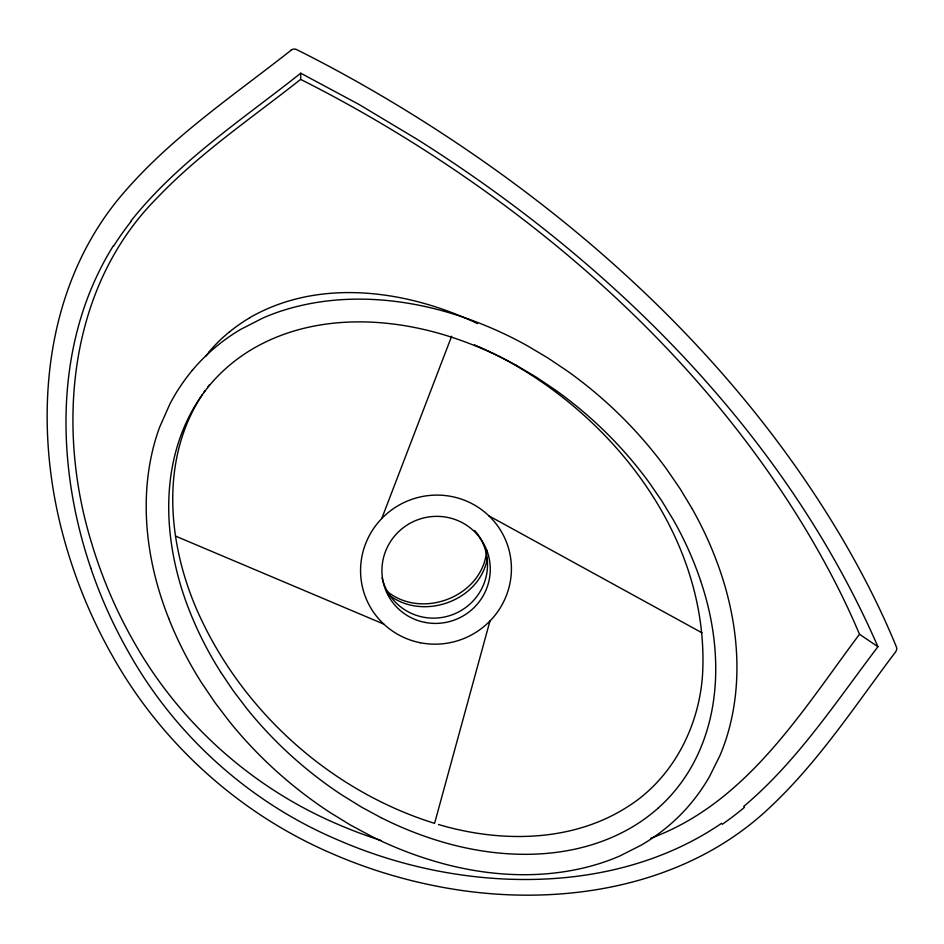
<?xml version="1.0" encoding="UTF-8"?>
<svg xmlns="http://www.w3.org/2000/svg" width="944" height="944" viewBox="0 0 944 944"><rect width="100%" height="100%" fill="white"/><g stroke="black" fill="none" stroke-linecap="round" stroke-linejoin="round"><path stroke-width="1.42" d="M380.821 840.408A483.304 475.127 -59.6 0 1 336.595 823.77C250.691 786.954 178.109 721.334 132.656 639.678A482.136 473.239 -56.9 0 1 91.226 541.785C55.944 426.428 68.511 286.87 156.869 198.169C199.904 152.952 251.906 117.917 300.664 79.367L300.747 73.195L358.968 104.43L417.767 139.7C612.29 262.597 785.089 433.638 877.92 646.734C835.888 702.065 797.302 761.312 743.695 806.459M486.715 550.222C483.092 596.502 421.638 620.326 386.592 590.944M487.375 558.305C479.54 601.505 421.909 621.482 388.114 594.295M434.582 823.345L489.948 621.022M381.742 518.551L451.657 336.229M113.268 245.924C53.607 341.598 55.472 464.106 90.801 568.111M202.311 394.675C157.943 461.84 168.351 550.871 201.65 620.314C247.186 715.717 333.256 791.697 434.323 823.274M203.692 392.645L205.096 390.639M300.664 79.414A716.39 311.638 39.5 0 1 413.909 143.358C570.282 241.758 710.207 370.65 805.94 529.785A723.659 315.839 40.9 0 1 859.477 634.274C801.232 712.083 746.739 803.025 650.687 838.284M207.999 386.698L209.497 384.763M130.626 221.38C177.732 161.872 241.912 119.888 300.747 73.195M229.427 331.816L222.123 338.176A157.129 153.919 54.5 0 0 208.848 352.183M291.106 50.233C234.513 94.837 173.802 135.488 126.059 190.122C39.978 286.905 30.963 430.275 67.248 549.927A522.15 511.813 -57.4 0 0 112.336 655.75C161.648 743.801 240.213 814.495 333.079 854.06A523.531 514.008 -60.2 0 0 438.618 886.558C553.019 908.789 683.35 889.968 770.257 807.049C818.979 761.348 855.547 704.932 895.573 651.938A4.968 3.351 -52.5 0 0 896.458 647.124A770.953 335.639 41 0 0 841.269 536.959C738.538 363.593 586.672 223.504 416.8 117.174A762.54 330.813 39.5 0 0 296.817 49.678A5.369 4.744 -37.4 0 0 291.047 50.15M721.546 823.333C634.486 882.817 521.253 890.629 420.753 867.335A497.96 489.252 -57.3 0 1 337.032 839.57C249.11 802.164 174.711 734.987 128.219 651.549A496.745 487.293 -54.8 0 1 90.777 568.123M249.676 317.715C319.603 277.442 407.572 290.15 477.522 323.603M438.488 824.513C500.155 842.78 571.521 842.555 627.182 807.037C673.202 778.399 700.035 725.287 702.702 671.904C708.684 537.396 613.281 414.982 497.653 355.605M175.513 536.086L383.819 624.114M474.49 344.902L477.699 346.271M478.761 346.731L486.172 350.059M487.234 350.543L490.373 352.029M491.423 352.525L496.615 355.086M381.022 817.669L361.505 807.096L342.589 795.426A433.674 424.151 -52.4 0 1 246.75 708.543L233.121 690.56L220.471 671.798M488.921 515.861L702.041 632.834M516.167 365.269L536.074 377.034L555.214 389.896A425.909 412.068 -6.6 0 1 648.894 482.16L661.626 500.65L673.249 519.766A367.452 356.749 -10.8 0 1 700.578 580.584M859.536 634.285L877.92 646.734M692.105 508.639L679.904 488.461L666.488 468.944A447.633 433.119 -6.6 0 0 568.146 371.594L547.957 358.012L526.964 345.551A390.438 379.748 -8.6 0 0 459.079 315.827C402.014 297.077 338.766 292.239 281.076 311.072A209.096 206.984 -6.6 0 0 263.364 317.809L240.873 329.267A190.369 188.706 -2.7 0 0 208.105 353.67A182.416 180.894 -0.3 0 0 192.281 370.39M168.787 618.532C147.028 563.91 138.744 502.326 154.002 444.907A209.238 207.361 -8.9 0 1 159.678 427.089L169.778 404.244A189.543 187.915 -2.6 0 1 192.269 370.39M700.542 580.595C721.015 640.563 723.434 710.525 691.374 766.976A163.312 157.79 -28.2 0 1 671.715 794.506A155.642 150.273 -28.4 0 1 658.216 808.04M692.082 508.663A389.483 378.166 -10.8 0 1 720.897 573.114C738.692 626.167 743.4 685.037 726.16 738.869A204.105 197.532 -27.4 0 1 720.024 755.365L709.593 776.428A185.024 178.782 -28.2 0 1 687.326 807.521A177 170.888 -28.4 0 1 672.034 822.838A185.201 178.947 -28.4 0 1 640.905 845.317L619.783 855.996A203.916 197.414 -28.5 0 1 603.216 862.356C549.337 880.304 490.243 877.472 436.199 861.707A394.132 386.002 -44.6 0 1 370.827 835.983L350.259 824.926L330.317 812.678A455.728 445.745 -52.5 0 1 229.439 721.594L215.031 702.678L201.674 682.925A395.324 388.173 -46.2 0 1 168.752 618.544M220.507 671.786A373.022 366.248 -46.1 0 1 189.52 610.933C165.023 549.054 158.557 475.564 189.956 414.876A168.02 166.569 -3 0 1 209.792 385.046A160.315 158.981 -0.5 0 1 223.752 370.367A168.067 166.592 -2.7 0 1 252.65 348.902C312.676 313.762 387.736 316.181 452.105 337.374A368.337 358.236 -8.7 0 1 516.144 365.293M381.034 817.634A371.7 364.006 -44.5 0 0 442.795 842.095C504.072 860.019 574.094 860.562 630.686 827.947A163.524 158.002 -28.4 0 0 658.228 808.052M474.785 530.646A53.537 52.628 -23.6 0 1 458.1 612.208A53.537 52.628 -23.6 0 1 382.084 577.834M744.45 807.332A290.787 279.825 -30.2 0 1 722.231 824.313M113.587 246.124A298.823 297.372 48.8 0 1 130.945 221.628M205.981 356.041A163.1 159.902 50.8 0 1 208.99 352.289M229.486 331.899A166.722 163.336 60.5 0 1 249.723 317.798M420.387 642.746A75.638 74.316 -23.6 0 0 507.707 545.62A75.638 74.316 -23.6 0 0 379.889 520.533A75.638 74.316 -23.6 0 0 420.387 642.746M425.012 622.415A54.315 53.371 -23.6 0 0 487.564 552.523A54.315 53.371 -23.6 0 0 395.737 534.705A54.315 53.371 -23.6 0 0 425.012 622.415"/></g></svg>
